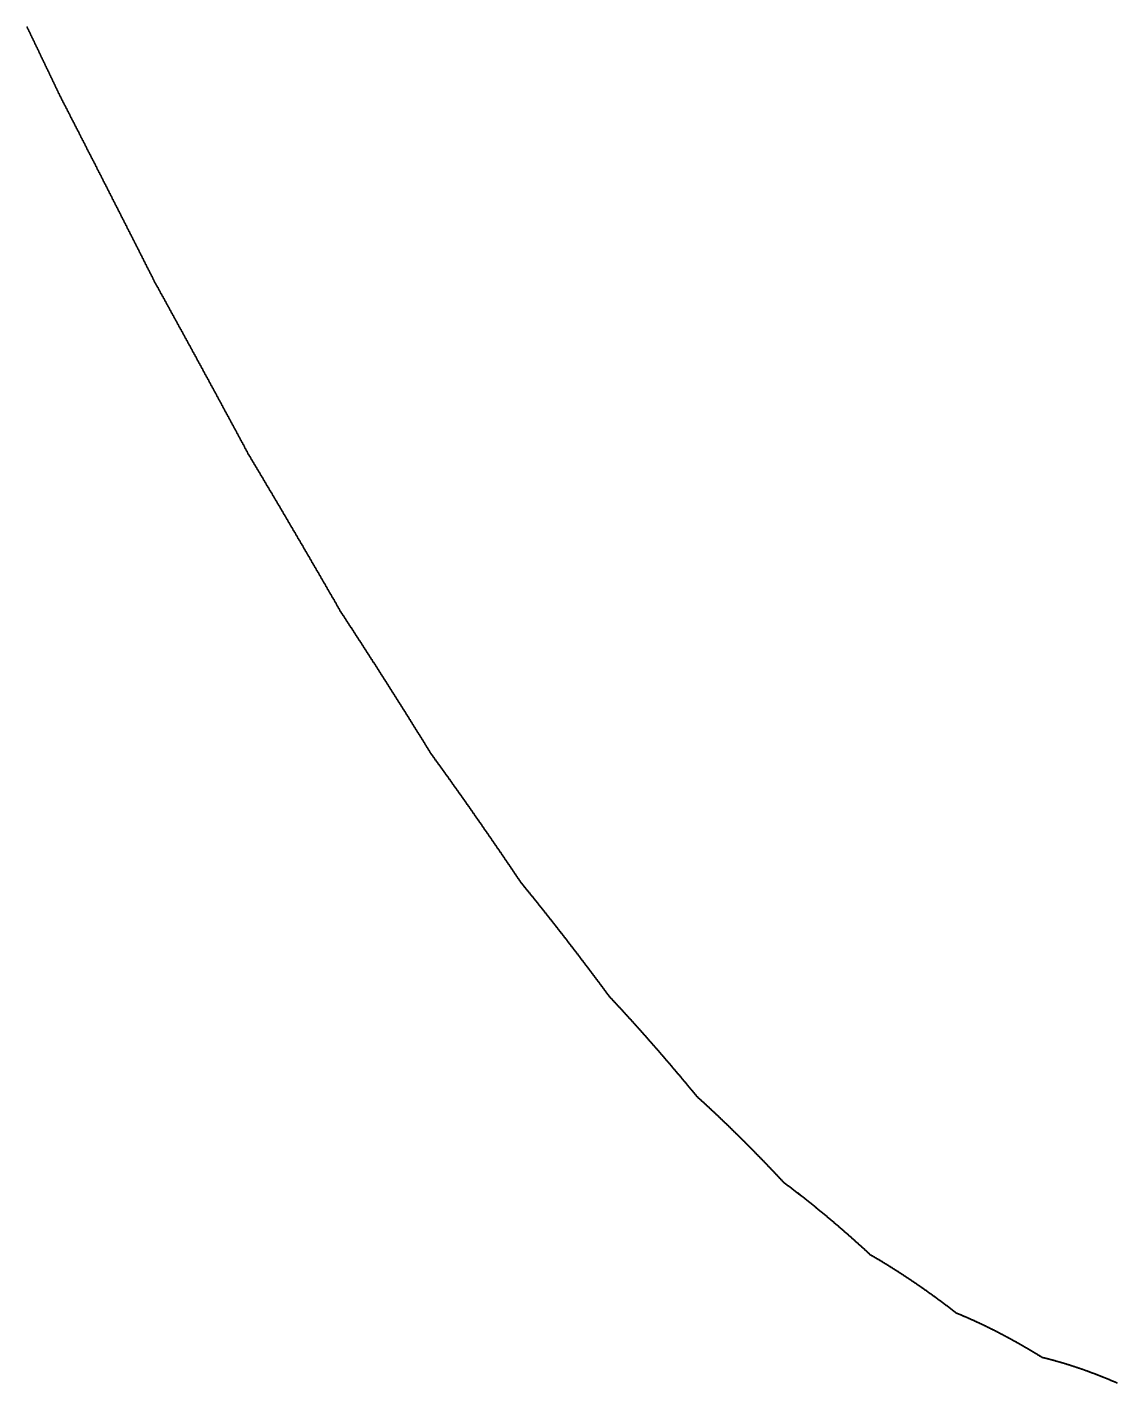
# Model space of a CAD drawing. Header units: metres. Extents: x 0 to 360, y 46 to 216.
# Drawn here: x 74.91 to 90, y 46.67 to 65.45 of the extents above; entities that cross this region are included whole.
import ezdxf

# ---------------------------------------------------------------- set-up
doc = ezdxf.new("R2010")
doc.units = ezdxf.units.M

msp = doc.modelspace()

# ---------------------------------------------------------------- linework, layer by layer
for p in [(74.91, 65.447), (74.916, 65.434), (74.922, 65.422), (74.928, 65.409), (74.934, 65.397), (74.94, 65.384), (74.946, 65.372), (74.952, 65.359), (74.958, 65.347), (74.964, 65.335), (74.97, 65.322), (74.976, 65.31), (74.982, 65.297), (74.988, 65.285), (74.994, 65.272), (75, 65.26), (75.006, 65.247), (75.012, 65.235), (75.018, 65.222), (75.024, 65.21), (75.03, 65.197), (75.036, 65.185), (75.042, 65.172), (75.048, 65.16), (75.054, 65.147), (75.06, 65.135), (75.066, 65.122), (75.072, 65.11), (75.078, 65.097), (75.084, 65.085), (75.09, 65.072), (75.095, 65.06), (75.101, 65.047), (75.107, 65.035), (75.113, 65.022), (75.119, 65.01), (75.125, 64.997), (75.131, 64.985), (75.137, 64.972), (75.143, 64.96), (75.149, 64.947), (75.155, 64.935), (75.161, 64.923), (75.167, 64.91), (75.173, 64.898), (75.179, 64.885), (75.185, 64.873), (75.191, 64.86), (75.197, 64.848), (75.203, 64.835), (75.209, 64.823), (75.215, 64.81), (75.221, 64.798), (75.227, 64.785), (75.233, 64.773), (75.239, 64.76), (75.245, 64.748), (75.251, 64.735), (75.256, 64.723), (75.262, 64.711), (75.268, 64.698), (75.274, 64.686), (75.28, 64.673), (75.286, 64.661), (75.292, 64.648), (75.298, 64.636), (75.304, 64.623), (75.31, 64.611), (75.316, 64.598), (75.322, 64.586), (75.328, 64.573), (75.334, 64.561), (75.34, 64.548), (75.346, 64.533), (75.352, 64.521), (75.358, 64.51), (75.364, 64.498), (75.37, 64.487), (75.376, 64.475), (75.382, 64.463), (75.388, 64.452), (75.393, 64.44), (75.399, 64.429), (75.405, 64.417), (75.411, 64.405), (75.417, 64.394), (75.423, 64.382), (75.429, 64.371), (75.435, 64.359), (75.441, 64.347), (75.447, 64.336), (75.453, 64.324), (75.459, 64.313), (75.465, 64.301), (75.471, 64.289), (75.477, 64.278), (75.483, 64.266), (75.489, 64.255), (75.495, 64.243), (75.501, 64.231), (75.507, 64.22), (75.513, 64.208), (75.518, 64.196), (75.524, 64.185), (75.53, 64.173), (75.536, 64.162), (75.542, 64.15), (75.548, 64.138), (75.554, 64.127), (75.56, 64.115), (75.566, 64.103), (75.572, 64.092), (75.578, 64.08), (75.584, 64.069), (75.59, 64.057), (75.596, 64.045), (75.602, 64.034), (75.608, 64.022), (75.614, 64.01), (75.62, 63.999), (75.626, 63.987), (75.632, 63.976), (75.637, 63.964), (75.643, 63.952), (75.649, 63.941), (75.655, 63.929), (75.661, 63.917), (75.667, 63.906), (75.673, 63.894), (75.679, 63.882), (75.685, 63.871), (75.691, 63.859), (75.697, 63.848), (75.703, 63.836), (75.709, 63.824), (75.715, 63.813), (75.721, 63.801), (75.727, 63.789), (75.733, 63.778), (75.739, 63.766), (75.744, 63.754), (75.75, 63.743), (75.756, 63.731), (75.762, 63.719), (75.768, 63.708), (75.774, 63.696), (75.78, 63.685), (75.786, 63.673), (75.792, 63.661), (75.798, 63.65), (75.804, 63.638), (75.81, 63.626), (75.816, 63.615), (75.822, 63.603), (75.828, 63.591), (75.834, 63.58), (75.84, 63.568), (75.846, 63.556), (75.851, 63.545), (75.857, 63.533), (75.863, 63.521), (75.869, 63.51), (75.875, 63.498), (75.881, 63.486), (75.887, 63.475), (75.893, 63.463), (75.899, 63.451), (75.905, 63.44), (75.911, 63.428), (75.917, 63.416), (75.923, 63.405), (75.929, 63.393), (75.935, 63.381), (75.941, 63.37), (75.946, 63.358), (75.952, 63.346), (75.958, 63.335), (75.964, 63.323), (75.97, 63.311), (75.976, 63.3), (75.982, 63.288), (75.988, 63.276), (75.994, 63.265), (76, 63.253), (76.006, 63.241), (76.012, 63.23), (76.018, 63.218), (76.024, 63.206), (76.03, 63.195), (76.036, 63.183), (76.041, 63.171), (76.047, 63.16), (76.053, 63.148), (76.059, 63.136), (76.065, 63.125), (76.071, 63.113), (76.077, 63.101), (76.083, 63.09), (76.089, 63.078), (76.095, 63.066), (76.101, 63.055), (76.107, 63.043), (76.113, 63.031), (76.119, 63.02), (76.125, 63.008), (76.13, 62.996), (76.136, 62.985), (76.142, 62.973), (76.148, 62.961), (76.154, 62.95), (76.16, 62.938), (76.166, 62.926), (76.172, 62.915), (76.178, 62.903), (76.184, 62.891), (76.19, 62.879), (76.196, 62.868), (76.202, 62.856), (76.208, 62.844), (76.213, 62.833), (76.219, 62.821), (76.225, 62.809), (76.231, 62.798), (76.237, 62.786), (76.243, 62.774), (76.249, 62.763), (76.255, 62.751), (76.261, 62.739), (76.267, 62.728), (76.273, 62.716), (76.279, 62.704), (76.285, 62.693), (76.291, 62.681), (76.296, 62.669), (76.302, 62.657), (76.308, 62.646), (76.314, 62.634), (76.32, 62.622), (76.326, 62.611), (76.332, 62.599), (76.338, 62.587), (76.344, 62.576), (76.35, 62.564), (76.356, 62.552), (76.362, 62.541), (76.368, 62.529), (76.374, 62.517), (76.379, 62.506), (76.385, 62.494), (76.391, 62.482), (76.397, 62.47), (76.403, 62.459), (76.409, 62.447), (76.415, 62.435), (76.421, 62.424), (76.427, 62.412), (76.433, 62.4), (76.439, 62.389), (76.445, 62.377), (76.451, 62.365), (76.456, 62.354), (76.462, 62.342), (76.468, 62.33), (76.474, 62.318), (76.48, 62.307), (76.486, 62.295), (76.492, 62.283), (76.498, 62.272), (76.504, 62.26), (76.51, 62.248), (76.516, 62.237), (76.522, 62.225), (76.528, 62.213), (76.533, 62.202), (76.539, 62.19), (76.545, 62.178), (76.551, 62.166), (76.557, 62.155), (76.563, 62.143), (76.569, 62.131), (76.575, 62.12), (76.581, 62.108), (76.587, 62.096), (76.593, 62.085), (76.599, 62.073), (76.604, 62.061), (76.61, 62.05), (76.616, 62.038), (76.622, 62.026), (76.628, 62.014), (76.634, 62.003), (76.64, 61.991), (76.646, 61.979), (76.652, 61.968), (76.658, 61.956), (76.664, 61.943), (76.67, 61.93), (76.675, 61.919), (76.681, 61.909), (76.687, 61.898), (76.693, 61.887), (76.699, 61.877), (76.705, 61.866), (76.711, 61.855), (76.717, 61.844), (76.723, 61.834), (76.729, 61.823), (76.735, 61.812), (76.741, 61.802), (76.746, 61.791), (76.752, 61.78), (76.758, 61.769), (76.764, 61.759), (76.77, 61.748), (76.776, 61.737), (76.782, 61.726), (76.788, 61.716), (76.794, 61.705), (76.8, 61.694), (76.806, 61.684), (76.812, 61.673), (76.817, 61.662), (76.823, 61.651), (76.829, 61.641), (76.835, 61.63), (76.841, 61.619), (76.847, 61.608), (76.853, 61.598), (76.859, 61.587), (76.865, 61.576), (76.871, 61.565), (76.877, 61.555), (76.882, 61.544), (76.888, 61.533), (76.894, 61.522), (76.9, 61.512), (76.906, 61.501), (76.912, 61.49), (76.918, 61.479), (76.924, 61.468), (76.93, 61.458), (76.936, 61.447), (76.942, 61.436), (76.947, 61.425), (76.953, 61.415), (76.959, 61.404), (76.965, 61.393), (76.971, 61.382), (76.977, 61.372), (76.983, 61.361), (76.989, 61.35), (76.995, 61.339), (77.001, 61.328), (77.007, 61.318), (77.012, 61.307), (77.018, 61.296), (77.024, 61.285), (77.03, 61.275), (77.036, 61.264), (77.042, 61.253), (77.048, 61.242), (77.054, 61.231), (77.06, 61.221), (77.066, 61.21), (77.072, 61.199), (77.077, 61.188), (77.083, 61.177), (77.089, 61.167), (77.095, 61.156), (77.101, 61.145), (77.107, 61.134), (77.113, 61.123), (77.119, 61.113), (77.125, 61.102), (77.131, 61.091), (77.136, 61.08), (77.142, 61.069), (77.148, 61.058), (77.154, 61.048), (77.16, 61.037), (77.166, 61.026), (77.172, 61.015), (77.178, 61.004), (77.184, 60.994), (77.19, 60.983), (77.196, 60.972), (77.201, 60.961), (77.207, 60.95), (77.213, 60.939), (77.219, 60.929), (77.225, 60.918), (77.231, 60.907), (77.237, 60.896), (77.243, 60.885), (77.249, 60.874), (77.255, 60.864), (77.26, 60.853), (77.266, 60.842), (77.272, 60.831), (77.278, 60.82), (77.284, 60.809), (77.29, 60.799), (77.296, 60.788), (77.302, 60.777), (77.308, 60.766), (77.314, 60.755), (77.319, 60.744), (77.325, 60.734), (77.331, 60.723), (77.337, 60.712), (77.343, 60.701), (77.349, 60.69), (77.355, 60.679), (77.361, 60.668), (77.367, 60.658), (77.373, 60.647), (77.378, 60.636), (77.384, 60.625), (77.39, 60.614), (77.396, 60.603), (77.402, 60.592), (77.408, 60.582), (77.414, 60.571), (77.42, 60.56), (77.426, 60.549), (77.432, 60.538), (77.437, 60.527), (77.443, 60.516), (77.449, 60.506), (77.455, 60.495), (77.461, 60.484), (77.467, 60.473), (77.473, 60.462), (77.479, 60.451), (77.485, 60.44), (77.49, 60.429), (77.496, 60.419), (77.502, 60.408), (77.508, 60.397), (77.514, 60.386), (77.52, 60.375), (77.526, 60.364), (77.532, 60.353), (77.538, 60.342), (77.544, 60.332), (77.549, 60.321), (77.555, 60.31), (77.561, 60.299), (77.567, 60.288), (77.573, 60.277), (77.579, 60.266), (77.585, 60.255), (77.591, 60.244), (77.597, 60.234), (77.602, 60.223), (77.608, 60.212), (77.614, 60.201), (77.62, 60.19), (77.626, 60.179), (77.632, 60.168), (77.638, 60.157), (77.644, 60.146), (77.65, 60.135), (77.655, 60.125), (77.661, 60.114), (77.667, 60.103), (77.673, 60.092), (77.679, 60.081), (77.685, 60.07), (77.691, 60.059), (77.697, 60.048), (77.703, 60.037), (77.709, 60.026), (77.714, 60.016), (77.72, 60.005), (77.726, 59.994), (77.732, 59.983), (77.738, 59.972), (77.744, 59.961), (77.75, 59.95), (77.756, 59.939), (77.762, 59.928), (77.767, 59.917), (77.773, 59.906), (77.779, 59.895), (77.785, 59.885), (77.791, 59.874), (77.797, 59.863), (77.803, 59.852), (77.809, 59.841), (77.815, 59.83), (77.82, 59.819), (77.826, 59.808), (77.832, 59.797), (77.838, 59.786), (77.844, 59.775), (77.85, 59.764), (77.856, 59.754), (77.862, 59.743), (77.867, 59.732), (77.873, 59.721), (77.879, 59.71), (77.885, 59.699), (77.891, 59.688), (77.897, 59.677), (77.903, 59.666), (77.909, 59.655), (77.915, 59.644), (77.92, 59.633), (77.926, 59.622), (77.932, 59.611), (77.938, 59.601), (77.944, 59.59), (77.95, 59.579), (77.956, 59.568), (77.962, 59.555), (77.968, 59.543), (77.973, 59.534), (77.979, 59.524), (77.985, 59.514), (77.991, 59.504), (77.997, 59.494), (78.003, 59.484), (78.009, 59.475), (78.015, 59.465), (78.02, 59.455), (78.026, 59.445), (78.032, 59.435), (78.038, 59.425), (78.044, 59.416), (78.05, 59.406), (78.056, 59.396), (78.062, 59.386), (78.068, 59.376), (78.073, 59.366), (78.079, 59.357), (78.085, 59.347), (78.091, 59.337), (78.097, 59.327), (78.103, 59.317), (78.109, 59.307), (78.115, 59.297), (78.12, 59.288), (78.126, 59.278), (78.132, 59.268), (78.138, 59.258), (78.144, 59.248), (78.15, 59.238), (78.156, 59.228), (78.162, 59.218), (78.168, 59.209), (78.173, 59.199), (78.179, 59.189), (78.185, 59.179), (78.191, 59.169), (78.197, 59.159), (78.203, 59.149), (78.209, 59.139), (78.215, 59.129), (78.22, 59.119), (78.226, 59.11), (78.232, 59.1), (78.238, 59.09), (78.244, 59.08), (78.25, 59.07), (78.256, 59.06), (78.262, 59.05), (78.267, 59.04), (78.273, 59.03), (78.279, 59.02), (78.285, 59.01), (78.291, 59.001), (78.297, 58.991), (78.303, 58.981), (78.309, 58.971), (78.314, 58.961), (78.32, 58.951), (78.326, 58.941), (78.332, 58.931), (78.338, 58.921), (78.344, 58.911), (78.35, 58.901), (78.356, 58.891), (78.362, 58.881), (78.367, 58.871), (78.373, 58.861), (78.379, 58.851), (78.385, 58.841), (78.391, 58.831), (78.397, 58.822), (78.403, 58.812), (78.409, 58.802), (78.414, 58.792), (78.42, 58.782), (78.426, 58.772), (78.432, 58.762), (78.438, 58.752), (78.444, 58.742), (78.45, 58.732), (78.456, 58.722), (78.461, 58.712), (78.467, 58.702), (78.473, 58.692), (78.479, 58.682), (78.485, 58.672), (78.491, 58.662), (78.497, 58.652), (78.503, 58.642), (78.508, 58.632), (78.514, 58.622), (78.52, 58.612), (78.526, 58.602), (78.532, 58.592), (78.538, 58.582), (78.544, 58.572), (78.549, 58.562), (78.555, 58.552), (78.561, 58.542), (78.567, 58.532), (78.573, 58.522), (78.579, 58.512), (78.585, 58.502), (78.591, 58.492), (78.596, 58.482), (78.602, 58.472), (78.608, 58.462), (78.614, 58.452), (78.62, 58.442), (78.626, 58.432), (78.632, 58.422), (78.638, 58.412), (78.643, 58.402), (78.649, 58.391), (78.655, 58.381), (78.661, 58.371), (78.667, 58.361), (78.673, 58.351), (78.679, 58.341), (78.685, 58.331), (78.69, 58.321), (78.696, 58.311), (78.702, 58.301), (78.708, 58.291), (78.714, 58.281), (78.72, 58.271), (78.726, 58.261), (78.731, 58.251), (78.737, 58.241), (78.743, 58.231), (78.749, 58.221), (78.755, 58.211), (78.761, 58.2), (78.767, 58.19), (78.773, 58.18), (78.778, 58.17), (78.784, 58.16), (78.79, 58.15), (78.796, 58.14), (78.802, 58.13), (78.808, 58.12), (78.814, 58.11), (78.819, 58.1), (78.825, 58.09), (78.831, 58.08), (78.837, 58.069), (78.843, 58.059), (78.849, 58.049), (78.855, 58.039), (78.861, 58.029), (78.866, 58.019), (78.872, 58.009), (78.878, 57.999), (78.884, 57.989), (78.89, 57.979), (78.896, 57.969), (78.902, 57.958), (78.907, 57.948), (78.913, 57.938), (78.919, 57.928), (78.925, 57.918), (78.931, 57.908), (78.937, 57.898), (78.943, 57.888), (78.949, 57.878), (78.954, 57.867), (78.96, 57.857), (78.966, 57.847), (78.972, 57.837), (78.978, 57.827), (78.984, 57.817), (78.99, 57.807), (78.995, 57.797), (79.001, 57.786), (79.007, 57.776), (79.013, 57.766), (79.019, 57.756), (79.025, 57.746), (79.031, 57.736), (79.036, 57.726), (79.042, 57.716), (79.048, 57.705), (79.054, 57.695), (79.06, 57.685), (79.066, 57.675), (79.072, 57.665), (79.078, 57.655), (79.083, 57.645), (79.089, 57.634), (79.095, 57.624), (79.101, 57.614), (79.107, 57.604), (79.113, 57.594), (79.119, 57.584), (79.124, 57.573), (79.13, 57.563), (79.136, 57.553), (79.142, 57.543), (79.148, 57.533), (79.154, 57.523), (79.16, 57.513), (79.165, 57.502), (79.171, 57.492), (79.177, 57.482), (79.183, 57.472), (79.189, 57.462), (79.195, 57.452), (79.201, 57.441), (79.206, 57.431), (79.212, 57.421), (79.218, 57.411), (79.224, 57.401), (79.23, 57.39), (79.236, 57.38), (79.242, 57.368), (79.247, 57.358), (79.253, 57.349), (79.259, 57.341), (79.265, 57.332), (79.271, 57.323), (79.277, 57.314), (79.283, 57.305), (79.288, 57.296), (79.294, 57.287), (79.3, 57.278), (79.306, 57.269), (79.312, 57.26), (79.318, 57.251), (79.324, 57.242), (79.33, 57.233), (79.335, 57.224), (79.341, 57.215), (79.347, 57.206), (79.353, 57.197), (79.359, 57.188), (79.365, 57.179), (79.371, 57.17), (79.376, 57.161), (79.382, 57.152), (79.388, 57.143), (79.394, 57.134), (79.4, 57.125), (79.406, 57.116), (79.412, 57.107), (79.417, 57.098), (79.423, 57.089), (79.429, 57.08), (79.435, 57.071), (79.441, 57.062), (79.447, 57.053), (79.452, 57.044), (79.458, 57.035), (79.464, 57.026), (79.47, 57.017), (79.476, 57.008), (79.482, 56.999), (79.488, 56.99), (79.493, 56.981), (79.499, 56.972), (79.505, 56.963), (79.511, 56.954), (79.517, 56.945), (79.523, 56.936), (79.529, 56.927), (79.534, 56.918), (79.54, 56.909), (79.546, 56.9), (79.552, 56.891), (79.558, 56.882), (79.564, 56.873), (79.57, 56.863), (79.575, 56.854), (79.581, 56.845), (79.587, 56.836), (79.593, 56.827), (79.599, 56.818), (79.605, 56.809), (79.611, 56.8), (79.616, 56.791), (79.622, 56.782), (79.628, 56.773), (79.634, 56.764), (79.64, 56.754), (79.646, 56.745), (79.652, 56.736), (79.657, 56.727), (79.663, 56.718), (79.669, 56.709), (79.675, 56.7), (79.681, 56.691), (79.687, 56.682), (79.693, 56.672), (79.698, 56.663), (79.704, 56.654), (79.71, 56.645), (79.716, 56.636), (79.722, 56.627), (79.728, 56.618), (79.733, 56.608), (79.739, 56.599), (79.745, 56.59), (79.751, 56.581), (79.757, 56.572), (79.763, 56.563), (79.769, 56.554), (79.774, 56.544), (79.78, 56.535), (79.786, 56.526), (79.792, 56.517), (79.798, 56.508), (79.804, 56.499), (79.81, 56.489), (79.815, 56.48), (79.821, 56.471), (79.827, 56.462), (79.833, 56.453), (79.839, 56.444), (79.845, 56.434), (79.85, 56.425), (79.856, 56.416), (79.862, 56.407), (79.868, 56.398), (79.874, 56.388), (79.88, 56.379), (79.886, 56.37), (79.891, 56.361), (79.897, 56.352), (79.903, 56.342), (79.909, 56.333), (79.915, 56.324), (79.921, 56.315), (79.927, 56.305), (79.932, 56.296), (79.938, 56.287), (79.944, 56.278), (79.95, 56.269), (79.956, 56.259), (79.962, 56.25), (79.967, 56.241), (79.973, 56.232), (79.979, 56.222), (79.985, 56.213), (79.991, 56.204), (79.997, 56.195), (80.003, 56.185), (80.008, 56.176), (80.014, 56.167), (80.02, 56.158), (80.026, 56.148), (80.032, 56.139), (80.038, 56.13), (80.043, 56.121), (80.049, 56.111), (80.055, 56.102), (80.061, 56.093), (80.067, 56.084), (80.073, 56.074), (80.079, 56.065), (80.084, 56.056), (80.09, 56.046), (80.096, 56.037), (80.102, 56.028), (80.108, 56.019), (80.114, 56.009), (80.119, 56), (80.125, 55.991), (80.131, 55.981), (80.137, 55.972), (80.143, 55.963), (80.149, 55.954), (80.155, 55.944), (80.16, 55.935), (80.166, 55.926), (80.172, 55.916), (80.178, 55.907), (80.184, 55.898), (80.19, 55.888), (80.195, 55.879), (80.201, 55.87), (80.207, 55.86), (80.213, 55.851), (80.219, 55.842), (80.225, 55.832), (80.231, 55.823), (80.236, 55.814), (80.242, 55.804), (80.248, 55.795), (80.254, 55.786), (80.26, 55.776), (80.266, 55.767), (80.271, 55.758), (80.277, 55.748), (80.283, 55.739), (80.289, 55.73), (80.295, 55.72), (80.301, 55.711), (80.306, 55.702), (80.312, 55.692), (80.318, 55.683), (80.324, 55.674), (80.33, 55.664), (80.336, 55.655), (80.342, 55.645), (80.347, 55.636), (80.353, 55.627), (80.359, 55.617), (80.365, 55.608), (80.371, 55.599), (80.377, 55.589), (80.382, 55.58), (80.388, 55.57), (80.394, 55.561), (80.4, 55.552), (80.406, 55.542), (80.412, 55.533), (80.417, 55.523), (80.423, 55.514), (80.429, 55.505), (80.435, 55.495), (80.441, 55.486), (80.447, 55.476), (80.453, 55.467), (80.458, 55.458), (80.464, 55.448), (80.47, 55.439), (80.476, 55.429), (80.482, 55.42), (80.488, 55.411), (80.493, 55.4), (80.499, 55.389), (80.505, 55.381), (80.511, 55.373), (80.517, 55.365), (80.523, 55.357), (80.528, 55.349), (80.534, 55.341), (80.54, 55.333), (80.546, 55.325), (80.552, 55.317), (80.558, 55.309), (80.563, 55.301), (80.569, 55.293), (80.575, 55.285), (80.581, 55.277), (80.587, 55.268), (80.593, 55.26), (80.599, 55.252), (80.604, 55.244), (80.61, 55.236), (80.616, 55.228), (80.622, 55.22), (80.628, 55.212), (80.634, 55.204), (80.639, 55.196), (80.645, 55.188), (80.651, 55.179), (80.657, 55.171), (80.663, 55.163), (80.669, 55.155), (80.674, 55.147), (80.68, 55.139), (80.686, 55.131), (80.692, 55.123), (80.698, 55.115), (80.704, 55.106), (80.709, 55.098), (80.715, 55.09), (80.721, 55.082), (80.727, 55.074), (80.733, 55.066), (80.739, 55.057), (80.744, 55.049), (80.75, 55.041), (80.756, 55.033), (80.762, 55.025), (80.768, 55.017), (80.774, 55.008), (80.78, 55), (80.785, 54.992), (80.791, 54.984), (80.797, 54.976), (80.803, 54.968), (80.809, 54.959), (80.815, 54.951), (80.82, 54.943), (80.826, 54.935), (80.832, 54.927), (80.838, 54.918), (80.844, 54.91), (80.85, 54.902), (80.855, 54.894), (80.861, 54.885), (80.867, 54.877), (80.873, 54.869), (80.879, 54.861), (80.885, 54.853), (80.89, 54.844), (80.896, 54.836), (80.902, 54.828), (80.908, 54.82), (80.914, 54.811), (80.92, 54.803), (80.925, 54.795), (80.931, 54.787), (80.937, 54.778), (80.943, 54.77), (80.949, 54.762), (80.955, 54.753), (80.96, 54.745), (80.966, 54.737), (80.972, 54.729), (80.978, 54.72), (80.984, 54.712), (80.99, 54.704), (80.995, 54.695), (81.001, 54.687), (81.007, 54.679), (81.013, 54.671), (81.019, 54.662), (81.025, 54.654), (81.03, 54.646), (81.036, 54.637), (81.042, 54.629), (81.048, 54.621), (81.054, 54.612), (81.06, 54.604), (81.065, 54.596), (81.071, 54.587), (81.077, 54.579), (81.083, 54.571), (81.089, 54.562), (81.095, 54.554), (81.1, 54.546), (81.106, 54.537), (81.112, 54.529), (81.118, 54.521), (81.124, 54.512), (81.13, 54.504), (81.135, 54.495), (81.141, 54.487), (81.147, 54.479), (81.153, 54.47), (81.159, 54.462), (81.165, 54.454), (81.17, 54.445), (81.176, 54.437), (81.182, 54.428), (81.188, 54.42), (81.194, 54.412), (81.2, 54.403), (81.205, 54.395), (81.211, 54.386), (81.217, 54.378), (81.223, 54.37), (81.229, 54.361), (81.235, 54.353), (81.24, 54.344), (81.246, 54.336), (81.252, 54.327), (81.258, 54.319), (81.264, 54.311), (81.27, 54.302), (81.275, 54.294), (81.281, 54.285), (81.287, 54.277), (81.293, 54.268), (81.299, 54.26), (81.305, 54.252), (81.31, 54.243), (81.316, 54.235), (81.322, 54.226), (81.328, 54.218), (81.334, 54.209), (81.34, 54.201), (81.345, 54.192), (81.351, 54.184), (81.357, 54.175), (81.363, 54.167), (81.369, 54.158), (81.375, 54.15), (81.38, 54.141), (81.386, 54.133), (81.392, 54.124), (81.398, 54.116), (81.404, 54.107), (81.41, 54.099), (81.415, 54.09), (81.421, 54.082), (81.427, 54.073), (81.433, 54.065), (81.439, 54.056), (81.445, 54.048), (81.45, 54.039), (81.456, 54.031), (81.462, 54.022), (81.468, 54.014), (81.474, 54.005), (81.479, 53.997), (81.485, 53.988), (81.491, 53.98), (81.497, 53.971), (81.503, 53.963), (81.509, 53.954), (81.514, 53.945), (81.52, 53.937), (81.526, 53.928), (81.532, 53.92), (81.538, 53.911), (81.544, 53.903), (81.549, 53.894), (81.555, 53.886), (81.561, 53.877), (81.567, 53.868), (81.573, 53.86), (81.579, 53.851), (81.584, 53.843), (81.59, 53.834), (81.596, 53.826), (81.602, 53.817), (81.608, 53.808), (81.614, 53.8), (81.619, 53.791), (81.625, 53.783), (81.631, 53.774), (81.637, 53.765), (81.643, 53.757), (81.649, 53.748), (81.654, 53.74), (81.66, 53.731), (81.666, 53.722), (81.672, 53.714), (81.678, 53.705), (81.683, 53.697), (81.689, 53.688), (81.695, 53.679), (81.701, 53.671), (81.707, 53.662), (81.713, 53.653), (81.718, 53.645), (81.724, 53.636), (81.73, 53.627), (81.736, 53.617), (81.742, 53.608), (81.748, 53.601), (81.753, 53.594), (81.759, 53.587), (81.765, 53.58), (81.771, 53.573), (81.777, 53.565), (81.783, 53.558), (81.788, 53.551), (81.794, 53.544), (81.8, 53.537), (81.806, 53.53), (81.812, 53.523), (81.818, 53.515), (81.823, 53.508), (81.829, 53.501), (81.835, 53.494), (81.841, 53.487), (81.847, 53.48), (81.852, 53.472), (81.858, 53.465), (81.864, 53.458), (81.87, 53.451), (81.876, 53.444), (81.882, 53.436), (81.887, 53.429), (81.893, 53.422), (81.899, 53.415), (81.905, 53.408), (81.911, 53.4), (81.917, 53.393), (81.922, 53.386), (81.928, 53.379), (81.934, 53.371), (81.94, 53.364), (81.946, 53.357), (81.951, 53.35), (81.957, 53.342), (81.963, 53.335), (81.969, 53.328), (81.975, 53.321), (81.981, 53.313), (81.986, 53.306), (81.992, 53.299), (81.998, 53.291), (82.004, 53.284), (82.01, 53.277), (82.016, 53.27), (82.021, 53.262), (82.027, 53.255), (82.033, 53.248), (82.039, 53.24), (82.045, 53.233), (82.051, 53.226), (82.056, 53.218), (82.062, 53.211), (82.068, 53.204), (82.074, 53.196), (82.08, 53.189), (82.085, 53.182), (82.091, 53.174), (82.097, 53.167), (82.103, 53.16), (82.109, 53.152), (82.115, 53.145), (82.12, 53.138), (82.126, 53.13), (82.132, 53.123), (82.138, 53.116), (82.144, 53.108), (82.15, 53.101), (82.155, 53.093), (82.161, 53.086), (82.167, 53.079), (82.173, 53.071), (82.179, 53.064), (82.184, 53.056), (82.19, 53.049), (82.196, 53.042), (82.202, 53.034), (82.208, 53.027), (82.214, 53.019), (82.219, 53.012), (82.225, 53.004), (82.231, 52.997), (82.237, 52.99), (82.243, 52.982), (82.249, 52.975), (82.254, 52.967), (82.26, 52.96), (82.266, 52.952), (82.272, 52.945), (82.278, 52.937), (82.283, 52.93), (82.289, 52.922), (82.295, 52.915), (82.301, 52.908), (82.307, 52.9), (82.313, 52.893), (82.318, 52.885), (82.324, 52.878), (82.33, 52.87), (82.336, 52.863), (82.342, 52.855), (82.348, 52.848), (82.353, 52.84), (82.359, 52.833), (82.365, 52.825), (82.371, 52.818), (82.377, 52.81), (82.382, 52.802), (82.388, 52.795), (82.394, 52.787), (82.4, 52.78), (82.406, 52.772), (82.412, 52.765), (82.417, 52.757), (82.423, 52.75), (82.429, 52.742), (82.435, 52.735), (82.441, 52.727), (82.446, 52.719), (82.452, 52.712), (82.458, 52.704), (82.464, 52.697), (82.47, 52.689), (82.476, 52.682), (82.481, 52.674), (82.487, 52.666), (82.493, 52.659), (82.499, 52.651), (82.505, 52.644), (82.511, 52.636), (82.516, 52.628), (82.522, 52.621), (82.528, 52.613), (82.534, 52.606), (82.54, 52.598), (82.545, 52.59), (82.551, 52.583), (82.557, 52.575), (82.563, 52.567), (82.569, 52.56), (82.575, 52.552), (82.58, 52.545), (82.586, 52.537), (82.592, 52.529), (82.598, 52.522), (82.604, 52.514), (82.609, 52.506), (82.615, 52.499), (82.621, 52.491), (82.627, 52.483), (82.633, 52.476), (82.639, 52.468), (82.644, 52.46), (82.65, 52.453), (82.656, 52.445), (82.662, 52.437), (82.668, 52.429), (82.673, 52.422), (82.679, 52.414), (82.685, 52.406), (82.691, 52.399), (82.697, 52.391), (82.703, 52.383), (82.708, 52.376), (82.714, 52.368), (82.72, 52.36), (82.726, 52.352), (82.732, 52.345), (82.738, 52.337), (82.743, 52.329), (82.749, 52.321), (82.755, 52.314), (82.761, 52.306), (82.767, 52.298), (82.772, 52.29), (82.778, 52.283), (82.784, 52.275), (82.79, 52.267), (82.796, 52.259), (82.802, 52.252), (82.807, 52.244), (82.813, 52.236), (82.819, 52.228), (82.825, 52.221), (82.831, 52.213), (82.836, 52.205), (82.842, 52.197), (82.848, 52.189), (82.854, 52.182), (82.86, 52.174), (82.866, 52.166), (82.871, 52.158), (82.877, 52.15), (82.883, 52.143), (82.889, 52.135), (82.895, 52.127), (82.9, 52.119), (82.906, 52.111), (82.912, 52.103), (82.918, 52.096), (82.924, 52.088), (82.93, 52.08), (82.935, 52.072), (82.941, 52.064), (82.947, 52.056), (82.953, 52.049), (82.959, 52.041), (82.964, 52.031), (82.97, 52.024), (82.976, 52.018), (82.982, 52.012), (82.988, 52.005), (82.994, 51.999), (82.999, 51.993), (83.005, 51.987), (83.011, 51.981), (83.017, 51.974), (83.023, 51.968), (83.028, 51.962), (83.034, 51.956), (83.04, 51.949), (83.046, 51.943), (83.052, 51.937), (83.058, 51.931), (83.063, 51.924), (83.069, 51.918), (83.075, 51.912), (83.081, 51.906), (83.087, 51.899), (83.092, 51.893), (83.098, 51.887), (83.104, 51.88), (83.11, 51.874), (83.116, 51.868), (83.122, 51.861), (83.127, 51.855), (83.133, 51.849), (83.139, 51.843), (83.145, 51.836), (83.151, 51.83), (83.156, 51.824), (83.162, 51.817), (83.168, 51.811), (83.174, 51.805), (83.18, 51.798), (83.185, 51.792), (83.191, 51.785), (83.197, 51.779), (83.203, 51.773), (83.209, 51.766), (83.215, 51.76), (83.22, 51.754), (83.226, 51.747), (83.232, 51.741), (83.238, 51.734), (83.244, 51.728), (83.249, 51.722), (83.255, 51.715), (83.261, 51.709), (83.267, 51.702), (83.273, 51.696), (83.279, 51.69), (83.284, 51.683), (83.29, 51.677), (83.296, 51.67), (83.302, 51.664), (83.308, 51.657), (83.313, 51.651), (83.319, 51.644), (83.325, 51.638), (83.331, 51.632), (83.337, 51.625), (83.343, 51.619), (83.348, 51.612), (83.354, 51.606), (83.36, 51.599), (83.366, 51.593), (83.372, 51.586), (83.377, 51.58), (83.383, 51.573), (83.389, 51.567), (83.395, 51.56), (83.401, 51.554), (83.407, 51.547), (83.412, 51.541), (83.418, 51.534), (83.424, 51.527), (83.43, 51.521), (83.436, 51.514), (83.441, 51.508), (83.447, 51.501), (83.453, 51.495), (83.459, 51.488), (83.465, 51.482), (83.471, 51.475), (83.476, 51.468), (83.482, 51.462), (83.488, 51.455), (83.494, 51.449), (83.5, 51.442), (83.505, 51.436), (83.511, 51.429), (83.517, 51.422), (83.523, 51.416), (83.529, 51.409), (83.534, 51.403), (83.54, 51.396), (83.546, 51.389), (83.552, 51.383), (83.558, 51.376), (83.564, 51.369), (83.569, 51.363), (83.575, 51.356), (83.581, 51.349), (83.587, 51.343), (83.593, 51.336), (83.598, 51.329), (83.604, 51.323), (83.61, 51.316), (83.616, 51.309), (83.622, 51.303), (83.628, 51.296), (83.633, 51.289), (83.639, 51.283), (83.645, 51.276), (83.651, 51.269), (83.657, 51.263), (83.662, 51.256), (83.668, 51.249), (83.674, 51.243), (83.68, 51.236), (83.686, 51.229), (83.691, 51.222), (83.697, 51.216), (83.703, 51.209), (83.709, 51.202), (83.715, 51.195), (83.721, 51.189), (83.726, 51.182), (83.732, 51.175), (83.738, 51.168), (83.744, 51.162), (83.75, 51.155), (83.755, 51.148), (83.761, 51.141), (83.767, 51.135), (83.773, 51.128), (83.779, 51.121), (83.785, 51.114), (83.79, 51.107), (83.796, 51.101), (83.802, 51.094), (83.808, 51.087), (83.814, 51.08), (83.819, 51.073), (83.825, 51.067), (83.831, 51.06), (83.837, 51.053), (83.843, 51.046), (83.848, 51.039), (83.854, 51.032), (83.86, 51.026), (83.866, 51.019), (83.872, 51.012), (83.878, 51.005), (83.883, 50.998), (83.889, 50.991), (83.895, 50.985), (83.901, 50.978), (83.907, 50.971), (83.912, 50.964), (83.918, 50.957), (83.924, 50.95), (83.93, 50.943), (83.936, 50.936), (83.942, 50.93), (83.947, 50.923), (83.953, 50.916), (83.959, 50.909), (83.965, 50.902), (83.971, 50.895), (83.976, 50.888), (83.982, 50.881), (83.988, 50.874), (83.994, 50.867), (84, 50.86), (84.005, 50.853), (84.011, 50.846), (84.017, 50.84), (84.023, 50.833), (84.029, 50.826), (84.035, 50.819), (84.04, 50.812), (84.046, 50.805), (84.052, 50.798), (84.058, 50.791), (84.064, 50.784), (84.069, 50.777), (84.075, 50.77), (84.081, 50.763), (84.087, 50.756), (84.093, 50.749), (84.098, 50.742), (84.104, 50.735), (84.11, 50.728), (84.116, 50.721), (84.122, 50.714), (84.128, 50.707), (84.133, 50.7), (84.139, 50.693), (84.145, 50.686), (84.151, 50.679), (84.157, 50.672), (84.162, 50.665), (84.168, 50.658), (84.174, 50.65), (84.18, 50.642), (84.186, 50.636), (84.191, 50.631), (84.197, 50.626), (84.203, 50.62), (84.209, 50.615), (84.215, 50.61), (84.221, 50.605), (84.226, 50.599), (84.232, 50.594), (84.238, 50.589), (84.244, 50.583), (84.25, 50.578), (84.255, 50.573), (84.261, 50.568), (84.267, 50.562), (84.273, 50.557), (84.279, 50.552), (84.284, 50.546), (84.29, 50.541), (84.296, 50.536), (84.302, 50.53), (84.308, 50.525), (84.314, 50.519), (84.319, 50.514), (84.325, 50.509), (84.331, 50.503), (84.337, 50.498), (84.343, 50.493), (84.348, 50.487), (84.354, 50.482), (84.36, 50.476), (84.366, 50.471), (84.372, 50.466), (84.378, 50.46), (84.383, 50.455), (84.389, 50.449), (84.395, 50.444), (84.401, 50.438), (84.407, 50.433), (84.412, 50.427), (84.418, 50.422), (84.424, 50.417), (84.43, 50.411), (84.436, 50.406), (84.441, 50.4), (84.447, 50.395), (84.453, 50.389), (84.459, 50.384), (84.465, 50.378), (84.471, 50.373), (84.476, 50.367), (84.482, 50.362), (84.488, 50.356), (84.494, 50.351), (84.5, 50.345), (84.505, 50.34), (84.511, 50.334), (84.517, 50.329), (84.523, 50.323), (84.529, 50.317), (84.534, 50.312), (84.54, 50.306), (84.546, 50.301), (84.552, 50.295), (84.558, 50.29), (84.564, 50.284), (84.569, 50.278), (84.575, 50.273), (84.581, 50.267), (84.587, 50.262), (84.593, 50.256), (84.598, 50.25), (84.604, 50.245), (84.61, 50.239), (84.616, 50.234), (84.622, 50.228), (84.627, 50.222), (84.633, 50.217), (84.639, 50.211), (84.645, 50.205), (84.651, 50.2), (84.657, 50.194), (84.662, 50.188), (84.668, 50.183), (84.674, 50.177), (84.68, 50.171), (84.686, 50.166), (84.691, 50.16), (84.697, 50.154), (84.703, 50.149), (84.709, 50.143), (84.715, 50.137), (84.72, 50.132), (84.726, 50.126), (84.732, 50.12), (84.738, 50.114), (84.744, 50.109), (84.75, 50.103), (84.755, 50.097), (84.761, 50.092), (84.767, 50.086), (84.773, 50.08), (84.779, 50.074), (84.784, 50.069), (84.79, 50.063), (84.796, 50.057), (84.802, 50.051), (84.808, 50.045), (84.813, 50.04), (84.819, 50.034), (84.825, 50.028), (84.831, 50.022), (84.837, 50.017), (84.843, 50.011), (84.848, 50.005), (84.854, 49.999), (84.86, 49.993), (84.866, 49.987), (84.872, 49.982), (84.877, 49.976), (84.883, 49.97), (84.889, 49.964), (84.895, 49.958), (84.901, 49.952), (84.906, 49.947), (84.912, 49.941), (84.918, 49.935), (84.924, 49.929), (84.93, 49.923), (84.935, 49.917), (84.941, 49.911), (84.947, 49.905), (84.953, 49.9), (84.959, 49.894), (84.965, 49.888), (84.97, 49.882), (84.976, 49.876), (84.982, 49.87), (84.988, 49.864), (84.994, 49.858), (84.999, 49.852), (85.005, 49.846), (85.011, 49.84), (85.017, 49.834), (85.023, 49.828), (85.028, 49.823), (85.034, 49.817), (85.04, 49.811), (85.046, 49.805), (85.052, 49.799), (85.058, 49.793), (85.063, 49.787), (85.069, 49.781), (85.075, 49.775), (85.081, 49.769), (85.087, 49.763), (85.092, 49.757), (85.098, 49.751), (85.104, 49.745), (85.11, 49.739), (85.116, 49.733), (85.121, 49.727), (85.127, 49.721), (85.133, 49.715), (85.139, 49.709), (85.145, 49.703), (85.151, 49.697), (85.156, 49.691), (85.162, 49.684), (85.168, 49.678), (85.174, 49.672), (85.18, 49.666), (85.185, 49.66), (85.191, 49.654), (85.197, 49.648), (85.203, 49.642), (85.209, 49.636), (85.214, 49.63), (85.22, 49.624), (85.226, 49.618), (85.232, 49.611), (85.238, 49.605), (85.244, 49.599), (85.249, 49.593), (85.255, 49.587), (85.261, 49.581), (85.267, 49.575), (85.273, 49.569), (85.278, 49.563), (85.284, 49.556), (85.29, 49.55), (85.296, 49.544), (85.302, 49.538), (85.307, 49.532), (85.313, 49.526), (85.319, 49.519), (85.325, 49.513), (85.331, 49.507), (85.336, 49.501), (85.342, 49.495), (85.348, 49.489), (85.354, 49.482), (85.36, 49.476), (85.366, 49.47), (85.371, 49.464), (85.377, 49.457), (85.383, 49.45), (85.389, 49.445), (85.395, 49.44), (85.4, 49.436), (85.406, 49.432), (85.412, 49.427), (85.418, 49.423), (85.424, 49.419), (85.429, 49.414), (85.435, 49.41), (85.441, 49.406), (85.447, 49.401), (85.453, 49.397), (85.459, 49.393), (85.464, 49.388), (85.47, 49.384), (85.476, 49.379), (85.482, 49.375), (85.488, 49.371), (85.493, 49.366), (85.499, 49.362), (85.505, 49.357), (85.511, 49.353), (85.517, 49.349), (85.522, 49.344), (85.528, 49.34), (85.534, 49.335), (85.54, 49.331), (85.546, 49.326), (85.552, 49.322), (85.557, 49.317), (85.563, 49.313), (85.569, 49.309), (85.575, 49.304), (85.581, 49.3), (85.586, 49.295), (85.592, 49.291), (85.598, 49.286), (85.604, 49.282), (85.61, 49.277), (85.615, 49.272), (85.621, 49.268), (85.627, 49.263), (85.633, 49.259), (85.639, 49.254), (85.644, 49.25), (85.65, 49.245), (85.656, 49.241), (85.662, 49.236), (85.668, 49.232), (85.674, 49.227), (85.679, 49.222), (85.685, 49.218), (85.691, 49.213), (85.697, 49.209), (85.703, 49.204), (85.708, 49.199), (85.714, 49.195), (85.72, 49.19), (85.726, 49.186), (85.732, 49.181), (85.737, 49.176), (85.743, 49.172), (85.749, 49.167), (85.755, 49.162), (85.761, 49.158), (85.767, 49.153), (85.772, 49.148), (85.778, 49.144), (85.784, 49.139), (85.79, 49.134), (85.796, 49.13), (85.801, 49.125), (85.807, 49.12), (85.813, 49.116), (85.819, 49.111), (85.825, 49.106), (85.83, 49.101), (85.836, 49.097), (85.842, 49.092), (85.848, 49.087), (85.854, 49.083), (85.86, 49.078), (85.865, 49.073), (85.871, 49.068), (85.877, 49.064), (85.883, 49.059), (85.889, 49.054), (85.894, 49.049), (85.9, 49.044), (85.906, 49.04), (85.912, 49.035), (85.918, 49.03), (85.923, 49.025), (85.929, 49.02), (85.935, 49.016), (85.941, 49.011), (85.947, 49.006), (85.953, 49.001), (85.958, 48.996), (85.964, 48.992), (85.97, 48.987), (85.976, 48.982), (85.982, 48.977), (85.987, 48.972), (85.993, 48.967), (85.999, 48.962), (86.005, 48.958), (86.011, 48.953), (86.016, 48.948), (86.022, 48.943), (86.028, 48.938), (86.034, 48.933), (86.04, 48.928), (86.046, 48.923), (86.051, 48.918), (86.057, 48.913), (86.063, 48.908), (86.069, 48.904), (86.075, 48.899), (86.08, 48.894), (86.086, 48.889), (86.092, 48.884), (86.098, 48.879), (86.104, 48.874), (86.109, 48.869), (86.115, 48.864), (86.121, 48.859), (86.127, 48.854), (86.133, 48.849), (86.139, 48.844), (86.144, 48.839), (86.15, 48.834), (86.156, 48.829), (86.162, 48.824), (86.168, 48.819), (86.173, 48.814), (86.179, 48.809), (86.185, 48.804), (86.191, 48.799), (86.197, 48.794), (86.202, 48.789), (86.208, 48.784), (86.214, 48.779), (86.22, 48.774), (86.226, 48.769), (86.231, 48.763), (86.237, 48.758), (86.243, 48.753), (86.249, 48.748), (86.255, 48.743), (86.261, 48.738), (86.266, 48.733), (86.272, 48.728), (86.278, 48.723), (86.284, 48.718), (86.29, 48.712), (86.295, 48.707), (86.301, 48.702), (86.307, 48.697), (86.313, 48.692), (86.319, 48.687), (86.324, 48.682), (86.33, 48.676), (86.336, 48.671), (86.342, 48.666), (86.348, 48.661), (86.354, 48.656), (86.359, 48.651), (86.365, 48.645), (86.371, 48.64), (86.377, 48.635), (86.383, 48.63), (86.388, 48.625), (86.394, 48.619), (86.4, 48.614), (86.406, 48.609), (86.412, 48.604), (86.417, 48.599), (86.423, 48.593), (86.429, 48.588), (86.435, 48.583), (86.441, 48.578), (86.447, 48.572), (86.452, 48.567), (86.458, 48.562), (86.464, 48.557), (86.47, 48.551), (86.476, 48.546), (86.481, 48.541), (86.487, 48.535), (86.493, 48.53), (86.499, 48.525), (86.505, 48.52), (86.51, 48.514), (86.516, 48.509), (86.522, 48.504), (86.528, 48.498), (86.534, 48.493), (86.54, 48.488), (86.545, 48.482), (86.551, 48.477), (86.557, 48.472), (86.563, 48.466), (86.569, 48.461), (86.574, 48.455), (86.58, 48.449), (86.586, 48.445), (86.592, 48.441), (86.598, 48.438), (86.603, 48.435), (86.609, 48.431), (86.615, 48.428), (86.621, 48.425), (86.627, 48.421), (86.633, 48.418), (86.638, 48.414), (86.644, 48.411), (86.65, 48.408), (86.656, 48.404), (86.662, 48.401), (86.667, 48.397), (86.673, 48.394), (86.679, 48.39), (86.685, 48.387), (86.691, 48.384), (86.696, 48.38), (86.702, 48.377), (86.708, 48.373), (86.714, 48.37), (86.72, 48.366), (86.726, 48.363), (86.731, 48.359), (86.737, 48.356), (86.743, 48.352), (86.749, 48.349), (86.755, 48.345), (86.76, 48.342), (86.766, 48.338), (86.772, 48.335), (86.778, 48.331), (86.784, 48.327), (86.789, 48.324), (86.795, 48.32), (86.801, 48.317), (86.807, 48.313), (86.813, 48.31), (86.819, 48.306), (86.824, 48.302), (86.83, 48.299), (86.836, 48.295), (86.842, 48.292), (86.848, 48.288), (86.853, 48.284), (86.859, 48.281), (86.865, 48.277), (86.871, 48.274), (86.877, 48.27), (86.882, 48.266), (86.888, 48.263), (86.894, 48.259), (86.9, 48.255), (86.906, 48.252), (86.912, 48.248), (86.917, 48.244), (86.923, 48.241), (86.929, 48.237), (86.935, 48.233), (86.941, 48.229), (86.946, 48.226), (86.952, 48.222), (86.958, 48.218), (86.964, 48.215), (86.97, 48.211), (86.975, 48.207), (86.981, 48.203), (86.987, 48.2), (86.993, 48.196), (86.999, 48.192), (87.005, 48.188), (87.01, 48.184), (87.016, 48.181), (87.022, 48.177), (87.028, 48.173), (87.034, 48.169), (87.039, 48.166), (87.045, 48.162), (87.051, 48.158), (87.057, 48.154), (87.063, 48.15), (87.068, 48.146), (87.074, 48.143), (87.08, 48.139), (87.086, 48.135), (87.092, 48.131), (87.098, 48.127), (87.103, 48.123), (87.109, 48.119), (87.115, 48.116), (87.121, 48.112), (87.127, 48.108), (87.132, 48.104), (87.138, 48.1), (87.144, 48.096), (87.15, 48.092), (87.156, 48.088), (87.161, 48.084), (87.167, 48.08), (87.173, 48.076), (87.179, 48.073), (87.185, 48.069), (87.191, 48.065), (87.196, 48.061), (87.202, 48.057), (87.208, 48.053), (87.214, 48.049), (87.22, 48.045), (87.225, 48.041), (87.231, 48.037), (87.237, 48.033), (87.243, 48.029), (87.249, 48.025), (87.255, 48.021), (87.26, 48.017), (87.266, 48.013), (87.272, 48.009), (87.278, 48.005), (87.284, 48.001), (87.289, 47.997), (87.295, 47.993), (87.301, 47.989), (87.307, 47.984), (87.313, 47.98), (87.318, 47.976), (87.324, 47.972), (87.33, 47.968), (87.336, 47.964), (87.342, 47.96), (87.348, 47.956), (87.353, 47.952), (87.359, 47.948), (87.365, 47.944), (87.371, 47.939), (87.377, 47.935), (87.382, 47.931), (87.388, 47.927), (87.394, 47.923), (87.4, 47.919), (87.406, 47.915), (87.411, 47.91), (87.417, 47.906), (87.423, 47.902), (87.429, 47.898), (87.435, 47.894), (87.441, 47.89), (87.446, 47.885), (87.452, 47.881), (87.458, 47.877), (87.464, 47.873), (87.47, 47.869), (87.475, 47.864), (87.481, 47.86), (87.487, 47.856), (87.493, 47.852), (87.499, 47.847), (87.505, 47.843), (87.51, 47.839), (87.516, 47.835), (87.522, 47.83), (87.528, 47.826), (87.534, 47.822), (87.539, 47.818), (87.545, 47.813), (87.551, 47.809), (87.557, 47.805), (87.563, 47.8), (87.568, 47.796), (87.574, 47.792), (87.58, 47.787), (87.586, 47.783), (87.592, 47.779), (87.598, 47.774), (87.603, 47.77), (87.609, 47.766), (87.615, 47.761), (87.621, 47.757), (87.627, 47.753), (87.632, 47.748), (87.638, 47.744), (87.644, 47.74), (87.65, 47.735), (87.656, 47.731), (87.661, 47.726), (87.667, 47.722), (87.673, 47.718), (87.679, 47.713), (87.685, 47.709), (87.691, 47.704), (87.696, 47.7), (87.702, 47.696), (87.708, 47.691), (87.714, 47.687), (87.72, 47.682), (87.725, 47.678), (87.731, 47.673), (87.737, 47.669), (87.743, 47.664), (87.749, 47.66), (87.755, 47.655), (87.76, 47.651), (87.766, 47.647), (87.772, 47.641), (87.778, 47.638), (87.784, 47.635), (87.789, 47.633), (87.795, 47.631), (87.801, 47.628), (87.807, 47.626), (87.813, 47.623), (87.818, 47.621), (87.824, 47.618), (87.83, 47.616), (87.836, 47.614), (87.842, 47.611), (87.848, 47.609), (87.853, 47.606), (87.859, 47.604), (87.865, 47.601), (87.871, 47.599), (87.877, 47.596), (87.882, 47.594), (87.888, 47.591), (87.894, 47.589), (87.9, 47.586), (87.906, 47.584), (87.912, 47.581), (87.917, 47.579), (87.923, 47.576), (87.929, 47.574), (87.935, 47.571), (87.941, 47.568), (87.946, 47.566), (87.952, 47.563), (87.958, 47.561), (87.964, 47.558), (87.97, 47.556), (87.975, 47.553), (87.981, 47.55), (87.987, 47.548), (87.993, 47.545), (87.999, 47.542), (88.005, 47.54), (88.01, 47.537), (88.016, 47.535), (88.022, 47.532), (88.028, 47.529), (88.034, 47.527), (88.039, 47.524), (88.045, 47.521), (88.051, 47.519), (88.057, 47.516), (88.063, 47.513), (88.069, 47.511), (88.074, 47.508), (88.08, 47.505), (88.086, 47.502), (88.092, 47.5), (88.098, 47.497), (88.103, 47.494), (88.109, 47.491), (88.115, 47.489), (88.121, 47.486), (88.127, 47.483), (88.133, 47.48), (88.138, 47.478), (88.144, 47.475), (88.15, 47.472), (88.156, 47.469), (88.162, 47.467), (88.167, 47.464), (88.173, 47.461), (88.179, 47.458), (88.185, 47.455), (88.191, 47.452), (88.196, 47.45), (88.202, 47.447), (88.208, 47.444), (88.214, 47.441), (88.22, 47.438), (88.226, 47.435), (88.231, 47.433), (88.237, 47.43), (88.243, 47.427), (88.249, 47.424), (88.255, 47.421), (88.26, 47.418), (88.266, 47.415), (88.272, 47.412), (88.278, 47.409), (88.284, 47.406), (88.29, 47.404), (88.295, 47.401), (88.301, 47.398), (88.307, 47.395), (88.313, 47.392), (88.319, 47.389), (88.324, 47.386), (88.33, 47.383), (88.336, 47.38), (88.342, 47.377), (88.348, 47.374), (88.354, 47.371), (88.359, 47.368), (88.365, 47.365), (88.371, 47.362), (88.377, 47.359), (88.383, 47.356), (88.388, 47.353), (88.394, 47.35), (88.4, 47.347), (88.406, 47.344), (88.412, 47.341), (88.418, 47.338), (88.423, 47.335), (88.429, 47.332), (88.435, 47.328), (88.441, 47.325), (88.447, 47.322), (88.452, 47.319), (88.458, 47.316), (88.464, 47.313), (88.47, 47.31), (88.476, 47.307), (88.482, 47.304), (88.487, 47.301), (88.493, 47.297), (88.499, 47.294), (88.505, 47.291), (88.511, 47.288), (88.516, 47.285), (88.522, 47.282), (88.528, 47.278), (88.534, 47.275), (88.54, 47.272), (88.545, 47.269), (88.551, 47.266), (88.557, 47.263), (88.563, 47.259), (88.569, 47.256), (88.575, 47.253), (88.58, 47.25), (88.586, 47.246), (88.592, 47.243), (88.598, 47.24), (88.604, 47.237), (88.609, 47.233), (88.615, 47.23), (88.621, 47.227), (88.627, 47.224), (88.633, 47.22), (88.639, 47.217), (88.644, 47.214), (88.65, 47.211), (88.656, 47.207), (88.662, 47.204), (88.668, 47.201), (88.673, 47.197), (88.679, 47.194), (88.685, 47.191), (88.691, 47.187), (88.697, 47.184), (88.703, 47.181), (88.708, 47.177), (88.714, 47.174), (88.72, 47.171), (88.726, 47.167), (88.732, 47.164), (88.737, 47.16), (88.743, 47.157), (88.749, 47.154), (88.755, 47.15), (88.761, 47.147), (88.767, 47.144), (88.772, 47.14), (88.778, 47.137), (88.784, 47.133), (88.79, 47.13), (88.796, 47.126), (88.801, 47.123), (88.807, 47.119), (88.813, 47.116), (88.819, 47.113), (88.825, 47.109), (88.831, 47.106), (88.836, 47.102), (88.842, 47.099), (88.848, 47.095), (88.854, 47.092), (88.86, 47.088), (88.865, 47.085), (88.871, 47.081), (88.877, 47.078), (88.883, 47.074), (88.889, 47.071), (88.895, 47.067), (88.9, 47.064), (88.906, 47.06), (88.912, 47.056), (88.918, 47.053), (88.924, 47.049), (88.929, 47.046), (88.935, 47.042), (88.941, 47.039), (88.947, 47.035), (88.953, 47.031), (88.959, 47.028), (88.964, 47.024), (88.97, 47.022), (88.976, 47.021), (88.982, 47.019), (88.988, 47.018), (88.993, 47.016), (88.999, 47.015), (89.005, 47.014), (89.011, 47.012), (89.017, 47.011), (89.023, 47.009), (89.028, 47.008), (89.034, 47.006), (89.04, 47.005), (89.046, 47.003), (89.052, 47.002), (89.057, 47), (89.063, 46.998), (89.069, 46.997), (89.075, 46.995), (89.081, 46.994), (89.087, 46.992), (89.092, 46.991), (89.098, 46.989), (89.104, 46.988), (89.11, 46.986), (89.116, 46.984), (89.121, 46.983), (89.127, 46.981), (89.133, 46.98), (89.139, 46.978), (89.145, 46.976), (89.151, 46.975), (89.156, 46.973), (89.162, 46.972), (89.168, 46.97), (89.174, 46.968), (89.18, 46.967), (89.185, 46.965), (89.191, 46.963), (89.197, 46.962), (89.203, 46.96), (89.209, 46.958), (89.215, 46.956), (89.22, 46.955), (89.226, 46.953), (89.232, 46.951), (89.238, 46.95), (89.244, 46.948), (89.25, 46.946), (89.255, 46.944), (89.261, 46.943), (89.267, 46.941), (89.273, 46.939), (89.279, 46.937), (89.284, 46.936), (89.29, 46.934), (89.296, 46.932), (89.302, 46.93), (89.308, 46.928), (89.314, 46.927), (89.319, 46.925), (89.325, 46.923), (89.331, 46.921), (89.337, 46.919), (89.343, 46.918), (89.348, 46.916), (89.354, 46.914), (89.36, 46.912), (89.366, 46.91), (89.372, 46.908), (89.378, 46.906), (89.383, 46.905), (89.389, 46.903), (89.395, 46.901), (89.401, 46.899), (89.407, 46.897), (89.412, 46.895), (89.418, 46.893), (89.424, 46.891), (89.43, 46.889), (89.436, 46.887), (89.442, 46.885), (89.447, 46.883), (89.453, 46.882), (89.459, 46.88), (89.465, 46.878), (89.471, 46.876), (89.476, 46.874), (89.482, 46.872), (89.488, 46.87), (89.494, 46.868), (89.5, 46.866), (89.506, 46.864), (89.511, 46.862), (89.517, 46.86), (89.523, 46.858), (89.529, 46.856), (89.535, 46.854), (89.541, 46.851), (89.546, 46.849), (89.552, 46.847), (89.558, 46.845), (89.564, 46.843), (89.57, 46.841), (89.575, 46.839), (89.581, 46.837), (89.587, 46.835), (89.593, 46.833), (89.599, 46.831), (89.605, 46.829), (89.61, 46.826), (89.616, 46.824), (89.622, 46.822), (89.628, 46.82), (89.634, 46.818), (89.639, 46.816), (89.645, 46.814), (89.651, 46.811), (89.657, 46.809), (89.663, 46.807), (89.669, 46.805), (89.674, 46.803), (89.68, 46.8), (89.686, 46.798), (89.692, 46.796), (89.698, 46.794), (89.704, 46.792), (89.709, 46.789), (89.715, 46.787), (89.721, 46.785), (89.727, 46.783), (89.733, 46.78), (89.738, 46.778), (89.744, 46.776), (89.75, 46.774), (89.756, 46.771), (89.762, 46.769), (89.768, 46.767), (89.773, 46.764), (89.779, 46.762), (89.785, 46.76), (89.791, 46.758), (89.797, 46.755), (89.802, 46.753), (89.808, 46.751), (89.814, 46.748), (89.82, 46.746), (89.826, 46.744), (89.832, 46.741), (89.837, 46.739), (89.843, 46.736), (89.849, 46.734), (89.855, 46.732), (89.861, 46.729), (89.867, 46.727), (89.872, 46.724), (89.878, 46.722), (89.884, 46.72), (89.89, 46.717), (89.896, 46.715), (89.901, 46.712), (89.907, 46.71), (89.913, 46.708), (89.919, 46.705), (89.925, 46.703), (89.931, 46.7), (89.936, 46.698), (89.942, 46.695), (89.948, 46.693), (89.954, 46.69), (89.96, 46.688), (89.966, 46.685), (89.971, 46.683), (89.977, 46.68), (89.983, 46.678), (89.989, 46.675), (89.995, 46.673), (90, 46.67)]:
    msp.add_point(p)

doc.saveas('drawing.dxf')
